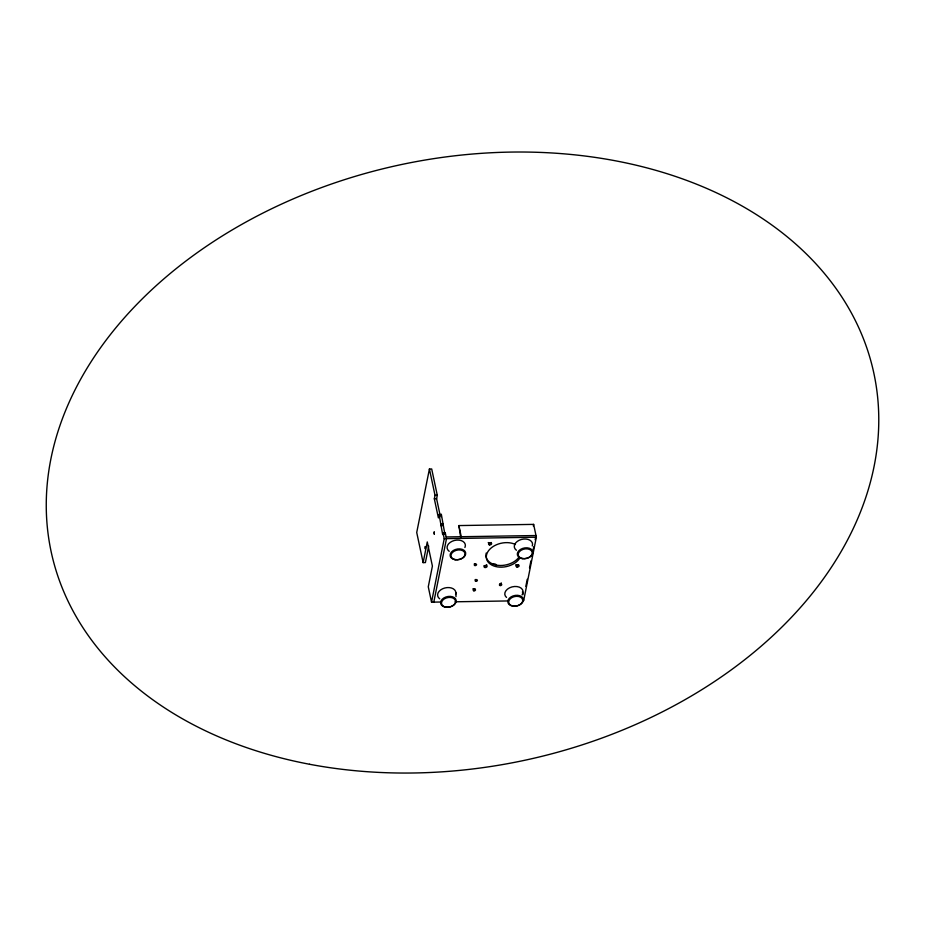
<?xml version="1.0" encoding="UTF-8"?>
<svg xmlns="http://www.w3.org/2000/svg" width="925" height="925" viewBox="0 0 925 925"><rect width="100%" height="100%" fill="white"/><g stroke="black" fill="none" stroke-linecap="round" stroke-linejoin="round"><path stroke-width="1.39" d="M440.08 515.144L436.6 498.783L437.294 495.326L431.686 468.963L429.42 468.998L416.724 532.488L423.13 562.62L425.396 562.585L428.703 546.039M439.086 514.45L442.67 534.569L443.006 532.893L445.272 532.858L444.937 534.534L441.352 514.416L439.086 514.45L438.392 517.908L434.334 498.818L435.028 495.361L429.42 468.998M423.13 562.62L427.269 541.934L432.403 566.1L428.275 586.797L431.536 602.163L440.936 602.013M440.89 516.717L441.352 514.416M431.536 602.163L444.231 538.674L443.006 532.893M433.802 602.129L446.498 538.639L445.272 532.858M523.307 599.018L523.654 600.695L536.35 537.205L533.632 524.382L458.881 525.573L460.627 536.928M533.309 525.978L533.632 524.382M525.839 586.323L527.25 579.27M529.505 567.985L530.927 560.874M533.182 549.635L533.737 546.814M535.147 539.761L536.003 535.529L446.151 536.962M425.246 546.571L425.269 548.849M425.396 548.803L425.361 546.617M434.299 534.037L434.23 531.783L434.195 534.072M501.223 583.236L499.951 583.837A1.156 0.786 -12 0 0 501.315 583.189M474.583 588.797L473.184 588.786M435.028 495.361L437.294 495.326M434.334 498.818L436.6 498.783M441.098 523.92L443.364 523.885M440.762 525.608L443.029 525.573M444.231 538.674L536.35 537.205M491.614 564.03L494.378 563.996A2.312 1.561 -12 0 1 496.332 565.557M455.192 601.793L507.964 600.949M522.44 591.85L523.03 594.636M458.881 525.573L461.251 536.72M455.863 592.555L456.025 596.59M518.474 564.747A1.538 1.041 -12 0 1 515.757 564.712M491.094 542.489A1.538 1.041 -12 0 1 488.238 542.536M486.735 564.724A1.538 1.041 -12 0 1 484.122 565.649M519.133 556.919A17.748 11.967 -12 0 1 497.916 565.337A17.748 11.967 -12 0 1 486.215 553.058M520.023 557.729A17.748 11.967 -12 0 1 495.337 566.458A17.748 11.967 -12 0 1 489.522 549.531A17.748 11.967 -12 0 1 515.468 544.513M474.849 588.774A1.156 0.786 -12 0 1 473.149 588.982M476.283 579.501A1.156 0.786 -12 0 1 475.242 579.524M475.427 563.799A1.156 0.786 -12 0 1 474.328 563.788M506.518 597.423A9.262 6.244 -12 0 1 507.467 589.132A9.262 6.244 -12 0 1 519.307 587.144A9.262 6.244 -12 0 1 522.093 594.81M439.733 598.81A9.262 6.244 -12 0 1 444.694 588.023A9.262 6.244 -12 0 1 455.597 594.509M516.428 550.248A9.262 6.244 -12 0 1 521.388 539.46A9.262 6.244 -12 0 1 532.291 545.947M449.226 551.323A9.262 6.244 -12 0 1 454.51 540.443A9.262 6.244 -12 0 1 464.905 547.484M516.982 566.99A1.538 1.041 -12 0 0 519.098 565.661A1.538 1.041 -12 0 0 516.67 565.21A1.538 1.041 -12 0 0 516.982 566.99M489.487 544.871A1.538 1.041 -12 0 0 491.603 543.542A1.538 1.041 -12 0 0 489.186 543.102A1.538 1.041 -12 0 0 489.487 544.871M484.966 567.499A1.538 1.041 -12 0 0 487.082 566.169A1.538 1.041 -12 0 0 484.665 565.718A1.538 1.041 -12 0 0 484.966 567.499M473.854 590.798A1.156 0.786 -12 0 0 475.485 589.826A1.156 0.786 -12 0 0 473.704 589.445A1.156 0.786 -12 0 0 473.854 590.798M500.078 585.537A1.156 0.786 -12 0 0 501.72 584.577A1.156 0.786 -12 0 0 499.928 584.184A1.156 0.786 -12 0 0 500.078 585.537M475.762 581.247A1.156 0.786 -12 0 0 477.392 580.276A1.156 0.786 -12 0 0 475.612 579.894A1.156 0.786 -12 0 0 475.762 581.247M474.918 565.533A1.156 0.786 -12 0 0 476.548 564.574A1.156 0.786 -12 0 0 474.756 564.192A1.156 0.786 -12 0 0 474.918 565.533M512.508 606.048A7.897 5.33 -12 0 0 523.353 599.25A7.897 5.33 -12 0 0 510.947 596.949A7.897 5.33 -12 0 0 512.508 606.048M512.913 606.014A7.134 4.81 -12 0 0 522.706 599.886A7.134 4.81 -12 0 0 511.502 597.804A7.134 4.81 -12 0 0 512.913 606.014M445.307 607.124A7.897 5.33 -12 0 0 456.152 600.325A7.897 5.33 -12 0 0 443.746 598.024A7.897 5.33 -12 0 0 445.307 607.124M445.711 607.089A7.134 4.81 -12 0 0 455.505 600.949A7.134 4.81 -12 0 0 444.301 598.88A7.134 4.81 -12 0 0 445.711 607.089M522.001 558.561A7.897 5.33 -12 0 0 532.858 551.762A7.897 5.33 -12 0 0 520.451 549.462A7.897 5.33 -12 0 0 522.001 558.561M522.405 558.527A7.134 4.81 -12 0 0 532.21 552.398A7.134 4.81 -12 0 0 521.006 550.317A7.134 4.81 -12 0 0 522.405 558.527M454.799 559.637A7.897 5.33 -12 0 0 465.657 552.838A7.897 5.33 -12 0 0 453.25 550.537A7.897 5.33 -12 0 0 454.799 559.637M455.204 559.602A7.134 4.81 -12 0 0 465.009 553.462A7.134 4.81 -12 0 0 453.805 551.393A7.134 4.81 -12 0 0 455.204 559.602M309.517 764.258A420.933 304.175 -12.4 0 0 874.252 375.111A420.933 304.175 -12.4 0 0 203.731 248.131A420.933 304.175 -12.4 0 0 309.517 764.258"/></g></svg>
